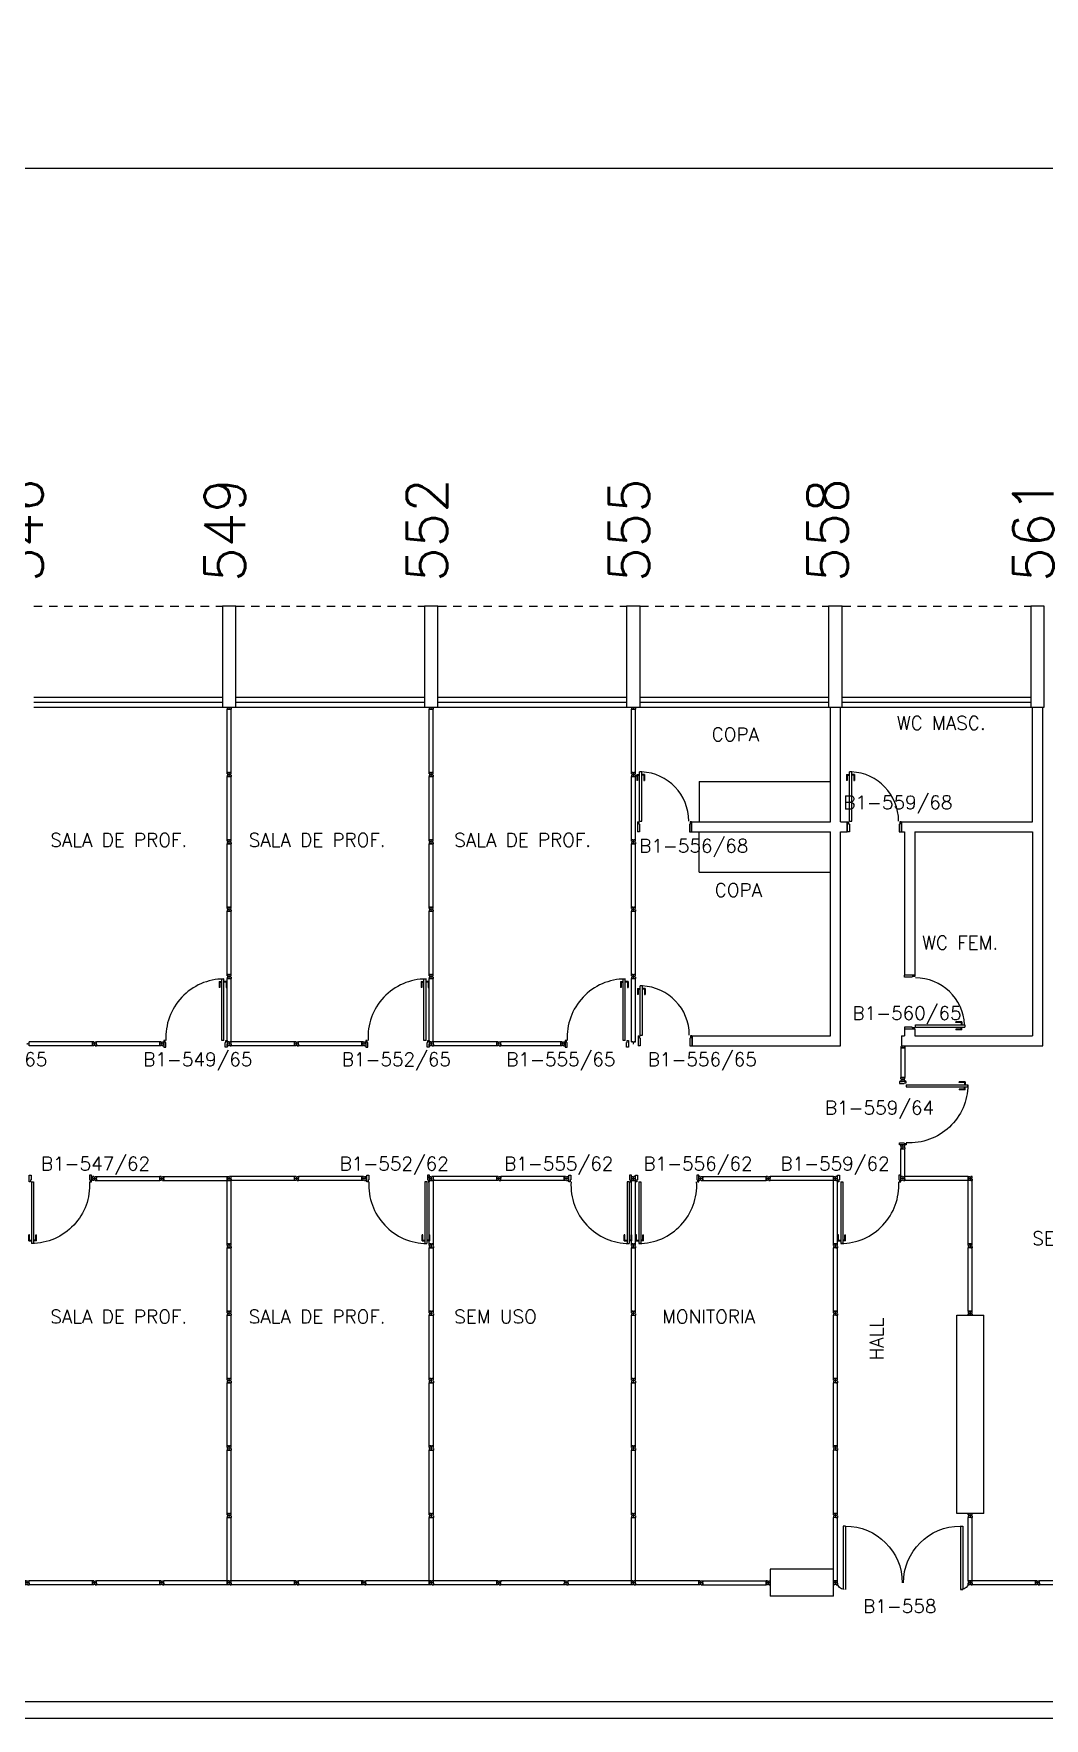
# Model space of a CAD drawing. Header units: millimetres. Extents: x 2308 to 2568, y 1142 to 1238.
# Drawn here: x 2402.63 to 2417.63, y 1211.99 to 1237.01 of the extents above; entities that cross this region are included whole.
import ezdxf

# ---------------------------------------------------------------- set-up
doc = ezdxf.new("R2010")
doc.units = ezdxf.units.MM
doc.linetypes.add('HIDDEN2', pattern=[0.1875, 0.125, -0.0625])
for name, color, linetype in [('ALV', 2, 'Continuous'), ('BANC', 2, 'Continuous'), ('DIV', 2, 'Continuous'), ('ESQ', 1, 'Continuous'), ('ESTR', 3, 'Continuous'), ('NOPILAR1', 2, 'Continuous'), ('PROJ', 1, 'HIDDEN2'), ('TEXTO', 2, 'Continuous'), ('TEXTO-ENDEREÇO', 2, 'Continuous'), ('USO1', 2, 'Continuous')]:
    doc.layers.add(name, color=color, linetype=linetype)
doc.styles.add('1', font='romans.shx')
doc.styles.add('NOPILAR', font='simplex.shx', dxfattribs={"height": 0.6})
doc.styles.add('UNB-100', font='simplex.shx', dxfattribs={"height": 0.2})
doc.styles.add('UNB-100-1', font='simplex.shx', dxfattribs={"height": 0.2})
doc.dimstyles.new('1-600', dxfattribs={"dimtxt": 1.1, "dimasz": 2.5, "dimexe": 2, "dimexo": 4, "dimgap": 0.2, "dimtad": 1, "dimdec": 0, "dimzin": 4, "dimdsep": 46, "dimlunit": 6, "dimtxsty": '1', "dimblk1": 'NONE', "dimblk2": 'NONE', "dimsah": 1, "dimcen": 0, "dimclrd": 2, "dimclre": 2, "dimclrt": 2, "dimadec": 0, "dimazin": 0, "dimtfac": 1, "dimtdec": 0, "dimtmove": 2, "dimatfit": 3, "dimldrblk": 'NONE', "dimfxl": 1, "dimtolj": 1, "dimtzin": 0, "dimarcsym": 0})

# ---------------------------------------------------------------- blocks, each defined once
blk = doc.blocks.new('PDV2D-SLN')
at = {"layer": 'DIV'}
for p, q in [((0.03, 0.05), (0.06, 0.05)), ((0.03, 0.035), (0.03, 0.05)), ((0.03, -0.035), (0.03, 0.035)), ((0.06, 0.05), (0.06, -0.02)), ((0.941, 0.05), (0.941, -0.02)), ((0.971, 0.05), (0.941, 0.05)), ((0.971, 0.035), (0.971, 0.05)), ((0.971, -0.035), (0.971, 0.035)), ((0.03, -0.05), (0.03, -0.035)), ((0.05, -0.05), (0.03, -0.05)), ((0.05, -0.02), (0.06, -0.02)), ((0.05, -0.02), (0.05, -0.05)), ((0.079, -0.05), (0.109, -0.05)), ((0.079, -0.05), (0.079, -0.965)), ((0.109, -0.05), (0.109, -0.965)), ((0.951, -0.02), (0.941, -0.02)), ((0.951, -0.02), (0.951, -0.05)), ((0.951, -0.05), (0.971, -0.05)), ((0.971, -0.05), (0.971, -0.035)), ((0.109, -0.965), (0.079, -0.965))]:
    blk.add_line(p, q, dxfattribs=at)
at = {"layer": 'DIV', "color": 1}
for p, q in [((0.036, -0.925), (0.036, -0.835)), ((0.046, -0.835), (0.036, -0.835)), ((0.036, -0.925), (0.076, -0.925)), ((0.046, -0.915), (0.046, -0.835)), ((0.046, -0.915), (0.076, -0.915)), ((0.141, -0.915), (0.111, -0.915)), ((0.151, -0.925), (0.111, -0.925)), ((0.141, -0.915), (0.141, -0.835)), ((0.141, -0.835), (0.151, -0.835)), ((0.151, -0.925), (0.151, -0.835))]:
    blk.add_line(p, q, dxfattribs=at)
blk.add_arc((0.076, -0.1), 0.864, 270.1564, 3.345, dxfattribs=at)
blk = doc.blocks.new('PDV2E-SLN')
at = {"layer": 'DIV', "color": 1}
for p, q in [((0.023, 0.925), (0.063, 0.925)), ((0.023, 0.925), (0.023, 0.835)), ((0.033, 0.835), (0.023, 0.835)), ((0.033, 0.915), (0.063, 0.915)), ((0.033, 0.915), (0.033, 0.835)), ((0.138, 0.925), (0.097, 0.925)), ((0.128, 0.915), (0.097, 0.915)), ((0.128, 0.915), (0.128, 0.835)), ((0.128, 0.835), (0.137, 0.835)), ((0.138, 0.925), (0.138, 0.835))]:
    blk.add_line(p, q, dxfattribs=at)
at = {"layer": 'DIV'}
for p, q in [((0.065, 0.05), (0.065, 0.965)), ((0.095, 0.965), (0.065, 0.965)), ((0.095, 0.05), (0.095, 0.965)), ((0.049, 0.05), (0.029, 0.05)), ((0.029, 0.05), (0.029, 0.035)), ((0.029, 0.035), (0.029, -0.035)), ((0.049, 0.02), (0.049, 0.05)), ((0.049, 0.02), (0.059, 0.02)), ((0.059, -0.05), (0.059, 0.02)), ((0.065, 0.05), (0.095, 0.05)), ((0.928, -0.05), (0.928, 0.02)), ((0.938, 0.02), (0.928, 0.02)), ((0.938, 0.05), (0.958, 0.05)), ((0.938, 0.02), (0.938, 0.05)), ((0.958, 0.05), (0.958, 0.035)), ((0.958, 0.035), (0.958, -0.035)), ((0.029, -0.035), (0.029, -0.05)), ((0.029, -0.05), (0.059, -0.05)), ((0.958, -0.05), (0.928, -0.05)), ((0.958, -0.035), (0.958, -0.05))]:
    blk.add_line(p, q, dxfattribs=at)
at = {"layer": 'DIV', "color": 1}
blk.add_arc((0.063, 0.1), 0.864, 356.655, 89.8436, dxfattribs=at)
blk = doc.blocks.new('DIVMT-SLN')
for p, q in [((-0.03, 0.03), (-0.03, 0.006)), ((-0.008, 0.03), (-0.03, 0.03)), ((-0.0185, 0.006), (-0.03, 0.006)), ((-0.0185, -0.006), (-0.0185, 0.006)), ((-0.008, 0.03), (-0.008, 0.02)), ((-0.008, 0.02), (0.008, 0.02)), ((-0.0051, 0), (0.0051, 0)), ((0.0051, 0), (-0.0051, 0)), ((-0.0051, 0), (0.0051, 0)), ((0, -0.0051), (0, 0.0051)), ((0, 0.0051), (0, -0.0051)), ((0.008, 0.03), (0.008, 0.02)), ((0.008, 0.03), (0.03, 0.03)), ((0.0205, 0.006), (0.03, 0.006)), ((0.0205, -0.006), (0.0205, 0.006)), ((0.0205, 0.006), (0.0205, -0.006)), ((0.0205, 0.006), (0.03, 0.006)), ((0.97, 0.03), (0.03, 0.03)), ((0.03, 0.006), (0.03, 0.03)), ((0.03, -0.03), (0.03, 0.03)), ((0.03, -0.005), (0.03, 0.005)), ((0.97, -0.03), (0.97, 0.03)), ((0.97, 0.03), (0.97, 0.009)), ((0.97, 0.009), (0.97, 0.027)), ((0.9795, 0.006), (0.97, 0.006)), ((0.97, -0.005), (0.97, 0.005)), ((0.9795, 0.006), (0.9795, -0.006)), ((1.0051, 0), (0.9949, 0)), ((1, 0.0051), (1, -0.0051)), ((-0.0185, -0.006), (-0.03, -0.006)), ((-0.03, -0.03), (-0.03, -0.006)), ((-0.008, -0.03), (-0.03, -0.03)), ((-0.008, -0.03), (-0.008, -0.02)), ((-0.008, -0.02), (0.008, -0.02)), ((0.008, -0.03), (0.008, -0.02)), ((0.008, -0.03), (0.03, -0.03)), ((0.0205, -0.006), (0.03, -0.006)), ((0.0205, -0.006), (0.03, -0.006)), ((0.03, -0.006), (0.03, -0.03)), ((0.97, -0.03), (0.03, -0.03)), ((0.9795, -0.006), (0.97, -0.006)), ((0.97, -0.009), (0.97, -0.027))]:
    blk.add_line(p, q)
blk = doc.blocks.new('DIV-SLN')
for p, q in [((-0.0051, 0), (0.0051, 0)), ((0, -0.0051), (0, 0.0051)), ((0.0205, 0.006), (0.03, 0.006)), ((0.0205, -0.006), (0.0205, 0.006)), ((0.03, 0.03), (0.97, 0.03)), ((0.03, 0.03), (0.03, -0.03)), ((0.03, 0.009), (0.03, 0.027)), ((0.03, 0.005), (0.03, -0.005)), ((0.97, 0.03), (0.97, -0.03)), ((0.9795, 0.006), (0.97, 0.006)), ((0.97, 0.005), (0.97, -0.005)), ((0.9795, -0.006), (0.9795, 0.006)), ((1.0051, 0), (0.9949, 0)), ((0.9949, 0), (1.0051, 0)), ((1, -0.0051), (1, 0.0051)), ((0.0205, -0.006), (0.03, -0.006)), ((0.03, -0.03), (0.03, -0.009)), ((0.03, -0.009), (0.03, -0.027)), ((0.03, -0.03), (0.97, -0.03)), ((0.9795, -0.006), (0.97, -0.006))]:
    blk.add_line(p, q)
blk = doc.blocks.new('DIVINI-SLN')
for p, q in [((-0.005, 0), (0.005, 0)), ((0.008, 0.02), (0, 0.02)), ((0, 0.001), (0, 0.02)), ((0, -0.005), (0, 0.005)), ((0, -0.02), (0, 0.001)), ((0.008, 0.03), (0.03, 0.03)), ((0.008, 0.03), (0.008, 0.02)), ((0.02, 0.006), (0.03, 0.006)), ((0.02, 0.006), (0.02, -0.006)), ((0.02, -0.004), (0.02, 0.004)), ((0.023, 0.006), (0.027, 0.006)), ((0.97, 0.03), (0.03, 0.03)), ((0.03, -0.03), (0.03, 0.03)), ((0.03, 0.009), (0.03, 0.027)), ((0.03, -0.005), (0.03, 0.005)), ((0.97, 0.03), (0.97, 0.009)), ((0.97, -0.03), (0.97, 0.03)), ((0.97, 0.009), (0.97, 0.027)), ((0.98, 0.006), (0.97, 0.006)), ((0.97, -0.005), (0.97, 0.005)), ((0.98, 0.006), (0.98, -0.006)), ((0.99, 0), (1.008, 0)), ((0.999, 0.006), (0.999, -0.006)), ((0, -0.02), (0.008, -0.02)), ((0.008, -0.03), (0.008, -0.02)), ((0.008, -0.03), (0.03, -0.03)), ((0.02, -0.006), (0.03, -0.006)), ((0.023, -0.006), (0.027, -0.006)), ((0.03, -0.009), (0.03, -0.027)), ((0.97, -0.03), (0.03, -0.03)), ((0.98, -0.006), (0.97, -0.006)), ((0.97, -0.009), (0.97, -0.027))]:
    blk.add_line(p, q)
blk = doc.blocks.new('MTT-SLN')
for p, q in [((-0.008, 0.03), (-0.03, 0.03)), ((-0.03, 0.03), (-0.03, 0.006)), ((-0.0185, 0.006), (-0.03, 0.006)), ((-0.0185, -0.006), (-0.0185, 0.006)), ((-0.008, 0.03), (-0.008, 0.02)), ((-0.008, 0.02), (0.008, 0.02)), ((-0.0051, 0), (0.0051, 0)), ((0, -0.0051), (0, 0.0051)), ((0.008, 0.03), (0.03, 0.03)), ((0.008, 0.03), (0.008, 0.02)), ((0.0205, -0.006), (0.0205, 0.006)), ((0.0205, 0.006), (0.03, 0.006)), ((0.03, 0.006), (0.03, 0.03)), ((-0.03, -0.03), (-0.03, -0.006)), ((-0.0185, -0.006), (-0.03, -0.006)), ((-0.008, -0.03), (-0.03, -0.03)), ((-0.008, -0.02), (0.008, -0.02)), ((-0.008, -0.03), (-0.008, -0.02)), ((0.008, -0.03), (0.008, -0.02)), ((0.008, -0.03), (0.03, -0.03)), ((0.0205, -0.006), (0.03, -0.006)), ((0.03, -0.006), (0.03, -0.03))]:
    blk.add_line(p, q)
blk = doc.blocks.new('PD80-SLN')
at = {"color": 1}
for p, q in [((-0.777, 0.01), (-0.777, -0.03)), ((-0.777, 0.01), (-0.687, 0.01)), ((-0.687, 0), (-0.687, 0.01)), ((-0.777, -0.105), (-0.777, -0.065)), ((-0.777, -0.105), (-0.687, -0.105)), ((-0.767, 0), (-0.767, -0.03)), ((-0.767, 0), (-0.687, 0)), ((-0.767, -0.095), (-0.767, -0.065)), ((-0.767, -0.095), (-0.687, -0.095)), ((-0.687, -0.095), (-0.687, -0.105))]:
    blk.add_line(p, q, dxfattribs=at)
at = {"color": 2}
for p, q in [((-0.075, 0), (0.075, 0)), ((-0.075, 0), (-0.075, -0.02)), ((0.075, -0.03), (0.075, 0)), ((-0.817, -0.065), (-0.817, -0.03)), ((-0.085, -0.03), (-0.817, -0.03)), ((-0.085, -0.065), (-0.817, -0.065)), ((-0.085, -0.03), (-0.085, -0.065)), ((-0.075, -0.02), (-0.04, -0.02)), ((-0.04, -0.03), (-0.04, -0.02)), ((-0.04, -0.03), (0.075, -0.03)), ((-0.075, -0.781), (-0.04, -0.781)), ((-0.075, -0.801), (-0.075, -0.781)), ((-0.075, -0.801), (0.075, -0.801)), ((-0.075, -0.802), (0.075, -0.802)), ((-0.04, -0.771), (0.075, -0.771)), ((-0.04, -0.771), (-0.04, -0.781)), ((0.075, -0.771), (0.075, -0.801))]:
    blk.add_line(p, q, dxfattribs=at)
at = {"color": 1}
blk.add_arc((-0.085, -0.03), 0.731, 182.6571, 270, dxfattribs=at)
blk = doc.blocks.new('MTINI-SLN')
for p, q in [((-0.03, 0.008), (-0.03, 0.03)), ((0.03, 0.03), (-0.03, 0.03)), ((-0.03, 0.008), (-0.02, 0.008)), ((-0.009, 0.03), (-0.027, 0.03)), ((-0.02, 0.008), (-0.02, 0)), ((-0.001, 0), (-0.02, 0)), ((-0.006, 0.02), (-0.006, 0.03)), ((-0.006, 0.023), (-0.006, 0.027)), ((-0.006, 0.02), (0.006, 0.02)), ((0.005, 0.03), (-0.005, 0.03)), ((0.005, 0), (-0.005, 0)), ((0.004, 0.02), (-0.004, 0.02)), ((0.02, 0), (-0.001, 0)), ((0, -0.005), (0, 0.005)), ((0.006, 0.02), (0.006, 0.03)), ((0.006, 0.023), (0.006, 0.027)), ((0.009, 0.03), (0.027, 0.03)), ((0.03, 0.008), (0.02, 0.008)), ((0.02, 0), (0.02, 0.008)), ((0.03, 0.008), (0.03, 0.03))]:
    blk.add_line(p, q)
blk = doc.blocks.new('PE80-SLN')
at = {"color": 2}
for p, q in [((0.075, 0), (-0.075, 0)), ((-0.075, -0.03), (-0.075, 0)), ((0.075, 0), (0.075, -0.02)), ((0.04, -0.03), (-0.075, -0.03)), ((0.075, -0.02), (0.04, -0.02)), ((0.04, -0.03), (0.04, -0.02)), ((0.085, -0.03), (0.817, -0.03)), ((0.085, -0.03), (0.085, -0.065)), ((0.085, -0.065), (0.817, -0.065)), ((0.817, -0.065), (0.817, -0.03)), ((0.04, -0.771), (-0.075, -0.771)), ((-0.075, -0.771), (-0.075, -0.801)), ((0.075, -0.801), (-0.075, -0.801)), ((0.075, -0.802), (-0.075, -0.802)), ((0.04, -0.771), (0.04, -0.781)), ((0.075, -0.781), (0.04, -0.781)), ((0.075, -0.801), (0.075, -0.781))]:
    blk.add_line(p, q, dxfattribs=at)
at = {"color": 1}
for p, q in [((0.777, 0.01), (0.687, 0.01)), ((0.687, 0), (0.687, 0.01)), ((0.777, 0.01), (0.777, -0.03)), ((0.767, 0), (0.687, 0)), ((0.767, -0.095), (0.687, -0.095)), ((0.687, -0.095), (0.687, -0.105)), ((0.777, -0.105), (0.687, -0.105)), ((0.767, 0), (0.767, -0.03)), ((0.767, -0.095), (0.767, -0.065)), ((0.777, -0.105), (0.777, -0.065))]:
    blk.add_line(p, q, dxfattribs=at)
blk.add_arc((0.085, -0.03), 0.731, 270, 357.3429, dxfattribs=at)
blk = doc.blocks.new('*D77')
at = {"layer": 'USO1', "color": 2, "lineweight": -2, "transparency": 16777216}
for p, q in [((2354.426, 1232.506), (2354.426, 1237.006)), ((2420.429, 1232.506), (2420.429, 1237.006)), ((2420.429, 1235.006), (2354.426, 1235.006))]:
    blk.add_line(p, q, dxfattribs=at)
at = {"layer": 'USO1', "color": 2, "transparency": 16777216, "insert": (2387.427, 1235.756), "char_height": 1.1, "attachment_point": 5, "style": '1'}
blk.add_mtext('\\A1;Economia', dxfattribs=at)
blk = doc.blocks.new('_NONE')
at = {"color": 0, "linetype": 'ByBlock'}
blk.add_circle((0, 0), 0.25, dxfattribs=at)
blk = doc.blocks.new('PDVDP-SLN')
for p, q in [((0.112, 0.84), (0.112, -0.1)), ((0.147, 0.84), (0.112, 0.84)), ((0.147, 0.84), (0.147, -0.1)), ((1.853, 0.84), (1.888, 0.84)), ((1.853, 0.84), (1.853, -0.1)), ((1.888, 0.84), (1.888, -0.1)), ((0.009, 0), (-0.009, 0)), ((0, -0.012), (0, 0.01)), ((0.147, -0.1), (0.112, -0.1))]:
    blk.add_line(p, q)
for centre, radius, start, end in [((0.148, -0.002), 0.843, 0, 90), ((1.853, -0.002), 0.843, 90, 180), ((0.131, 0), 0.101, 180, 270), ((1.87, 0), 0.101, 270, 0)]:
    blk.add_arc(centre, radius, start, end)

msp = doc.modelspace()

# ---------------------------------------------------------------- linework, layer by layer
at = {"layer": 'ALV'}
for p, q in [((2414.456, 1225.306), (2414.456, 1227.006)), ((2414.606, 1225.306), (2414.606, 1227.006)), ((2417.456, 1225.306), (2417.456, 1227.006)), ((2417.606, 1221.978), (2417.606, 1227.006)), ((2412.393, 1225.306), (2414.456, 1225.306)), ((2412.393, 1225.156), (2412.393, 1225.306)), ((2412.393, 1225.156), (2414.456, 1225.156)), ((2414.456, 1222.128), (2414.456, 1225.156)), ((2414.606, 1225.306), (2414.706, 1225.306)), ((2414.606, 1221.978), (2414.606, 1225.156)), ((2414.606, 1225.156), (2414.706, 1225.156)), ((2414.706, 1225.156), (2414.706, 1225.306)), ((2415.508, 1225.306), (2417.456, 1225.306)), ((2415.508, 1225.156), (2415.508, 1225.306)), ((2415.508, 1225.156), (2415.556, 1225.156)), ((2415.556, 1225.156), (2415.556, 1223.029)), ((2415.706, 1225.156), (2417.456, 1225.156)), ((2415.706, 1225.156), (2415.706, 1223.029)), ((2417.456, 1225.156), (2417.456, 1222.128)), ((2415.706, 1223.029), (2415.556, 1223.029)), ((2412.401, 1222.128), (2414.456, 1222.128)), ((2412.401, 1221.978), (2412.401, 1222.128)), ((2415.508, 1222.128), (2415.508, 1221.978)), ((2415.508, 1222.128), (2415.556, 1222.128)), ((2415.556, 1222.228), (2415.556, 1222.128)), ((2415.706, 1222.228), (2415.556, 1222.228)), ((2415.706, 1222.228), (2415.706, 1222.128)), ((2415.706, 1222.128), (2417.456, 1222.128)), ((2412.401, 1221.978), (2414.606, 1221.978)), ((2415.508, 1221.978), (2417.606, 1221.978)), ((2324.472, 1212.245), (2546.431, 1212.245)), ((2324.472, 1211.995), (2546.481, 1211.995))]:
    msp.add_line(p, q, dxfattribs=at)
at = {"layer": 'BANC'}
for p, q in [((2412.508, 1225.906), (2412.508, 1225.306)), ((2412.508, 1225.906), (2414.456, 1225.906)), ((2412.508, 1224.556), (2412.508, 1225.156)), ((2412.508, 1224.556), (2414.456, 1224.556))]:
    msp.add_line(p, q, dxfattribs=at)
at = {"layer": 'DIV'}
for p, q in [((2409.536, 1222.008), (2409.526, 1222.008)), ((2409.526, 1222.008), (2409.536, 1222.008)), ((2409.531, 1222.013), (2409.531, 1222.002)), ((2409.552, 1222.014), (2409.552, 1222.002)), ((2409.552, 1222.014), (2409.561, 1222.014)), ((2409.552, 1222.002), (2409.561, 1222.002)), ((2410.453, 1222.038), (2409.561, 1222.038)), ((2409.561, 1221.978), (2409.561, 1222.038)), ((2409.561, 1222.003), (2409.561, 1222.013)), ((2410.453, 1221.978), (2409.561, 1221.978)), ((2410.453, 1221.978), (2410.453, 1222.038)), ((2410.453, 1222.038), (2410.453, 1222.017)), ((2410.453, 1222.017), (2410.453, 1222.035)), ((2410.463, 1222.014), (2410.453, 1222.014)), ((2410.453, 1222.003), (2410.453, 1222.013)), ((2410.463, 1222.002), (2410.453, 1222.002)), ((2410.453, 1221.999), (2410.453, 1221.981)), ((2410.463, 1222.014), (2410.463, 1222.002)), ((2410.488, 1222.008), (2410.478, 1222.008)), ((2410.483, 1222.013), (2410.483, 1222.002)), ((2415.501, 1221.948), (2415.522, 1221.948)), ((2415.561, 1221.948), (2415.501, 1221.948)), ((2415.501, 1221.948), (2415.501, 1221.509)), ((2415.522, 1221.948), (2415.504, 1221.948)), ((2415.525, 1221.957), (2415.525, 1221.948)), ((2415.525, 1221.957), (2415.537, 1221.957)), ((2415.526, 1221.978), (2415.536, 1221.978)), ((2415.536, 1221.948), (2415.526, 1221.948)), ((2415.531, 1221.983), (2415.531, 1221.973)), ((2415.537, 1221.957), (2415.537, 1221.948)), ((2415.54, 1221.948), (2415.558, 1221.948)), ((2415.561, 1221.948), (2415.561, 1221.509)), ((2415.561, 1221.509), (2415.501, 1221.509)), ((2415.501, 1221.487), (2415.501, 1221.509)), ((2415.525, 1221.509), (2415.501, 1221.509)), ((2415.501, 1221.487), (2415.511, 1221.487)), ((2415.501, 1221.471), (2415.501, 1221.449)), ((2415.501, 1221.471), (2415.511, 1221.471)), ((2415.501, 1221.449), (2415.525, 1221.449)), ((2415.511, 1221.471), (2415.511, 1221.487)), ((2415.525, 1221.499), (2415.525, 1221.509)), ((2415.525, 1221.499), (2415.525, 1221.509)), ((2415.525, 1221.499), (2415.537, 1221.499)), ((2415.537, 1221.499), (2415.525, 1221.499)), ((2415.537, 1221.46), (2415.525, 1221.46)), ((2415.525, 1221.46), (2415.525, 1221.449)), ((2415.536, 1221.509), (2415.526, 1221.509)), ((2415.526, 1221.479), (2415.536, 1221.479)), ((2415.536, 1221.479), (2415.526, 1221.479)), ((2415.531, 1221.474), (2415.531, 1221.484)), ((2415.531, 1221.484), (2415.531, 1221.474)), ((2415.531, 1221.474), (2415.531, 1221.484)), ((2415.537, 1221.499), (2415.537, 1221.509)), ((2415.537, 1221.499), (2415.537, 1221.509)), ((2415.537, 1221.509), (2415.561, 1221.509)), ((2415.537, 1221.46), (2415.537, 1221.449)), ((2415.561, 1221.449), (2415.537, 1221.449)), ((2415.551, 1221.471), (2415.551, 1221.487)), ((2415.561, 1221.487), (2415.551, 1221.487)), ((2415.561, 1221.471), (2415.551, 1221.471)), ((2415.561, 1221.487), (2415.561, 1221.509)), ((2415.561, 1221.471), (2415.561, 1221.449)), ((2415.501, 1220.486), (2415.501, 1220.508)), ((2415.501, 1220.508), (2415.525, 1220.508)), ((2415.501, 1220.486), (2415.511, 1220.486)), ((2415.501, 1220.47), (2415.511, 1220.47)), ((2415.501, 1220.47), (2415.501, 1220.448)), ((2415.501, 1220.038), (2415.501, 1220.448)), ((2415.525, 1220.448), (2415.501, 1220.448)), ((2415.501, 1220.448), (2415.561, 1220.448)), ((2415.511, 1220.486), (2415.511, 1220.47)), ((2415.525, 1220.496), (2415.525, 1220.508)), ((2415.525, 1220.496), (2415.537, 1220.496)), ((2415.525, 1220.457), (2415.537, 1220.457)), ((2415.525, 1220.457), (2415.525, 1220.448)), ((2415.537, 1220.457), (2415.525, 1220.457)), ((2415.525, 1220.457), (2415.525, 1220.448)), ((2415.526, 1220.478), (2415.536, 1220.478)), ((2415.536, 1220.478), (2415.526, 1220.478)), ((2415.526, 1220.448), (2415.536, 1220.448)), ((2415.531, 1220.483), (2415.531, 1220.472)), ((2415.531, 1220.472), (2415.531, 1220.483)), ((2415.531, 1220.483), (2415.531, 1220.472)), ((2415.537, 1220.496), (2415.537, 1220.508)), ((2415.561, 1220.508), (2415.537, 1220.508)), ((2415.537, 1220.457), (2415.537, 1220.448)), ((2415.537, 1220.457), (2415.537, 1220.448)), ((2415.537, 1220.448), (2415.561, 1220.448)), ((2415.561, 1220.486), (2415.551, 1220.486)), ((2415.551, 1220.486), (2415.551, 1220.47)), ((2415.561, 1220.47), (2415.551, 1220.47)), ((2415.561, 1220.486), (2415.561, 1220.508)), ((2415.561, 1220.47), (2415.561, 1220.448)), ((2415.561, 1220.038), (2415.561, 1220.448)), ((2416.331, 1217.978), (2416.731, 1217.978)), ((2416.331, 1215.038), (2416.331, 1217.978)), ((2416.731, 1215.038), (2416.731, 1217.978)), ((2416.731, 1215.038), (2416.331, 1215.038)), ((2413.561, 1214.208), (2413.561, 1213.808)), ((2414.501, 1214.208), (2413.561, 1214.208)), ((2414.501, 1213.808), (2414.501, 1214.208)), ((2410.501, 1214.038), (2409.561, 1214.038)), ((2410.501, 1213.978), (2409.561, 1213.978)), ((2414.501, 1213.808), (2413.561, 1213.808)), ((2414.523, 1214.038), (2414.501, 1214.038)), ((2414.501, 1214.038), (2414.501, 1214.014)), ((2414.513, 1214.014), (2414.501, 1214.014)), ((2414.501, 1213.978), (2414.501, 1214.002)), ((2414.513, 1214.002), (2414.501, 1214.002)), ((2414.523, 1213.978), (2414.501, 1213.978)), ((2414.513, 1214.002), (2414.513, 1214.014)), ((2414.523, 1214.038), (2414.523, 1214.028)), ((2414.523, 1214.028), (2414.539, 1214.028)), ((2414.523, 1213.988), (2414.539, 1213.988)), ((2414.523, 1213.978), (2414.523, 1213.988)), ((2414.526, 1214.008), (2414.536, 1214.008)), ((2414.536, 1214.008), (2414.526, 1214.008)), ((2414.526, 1214.008), (2414.536, 1214.008)), ((2414.531, 1214.013), (2414.531, 1214.002)), ((2414.531, 1214.002), (2414.531, 1214.013)), ((2414.539, 1214.038), (2414.561, 1214.038)), ((2414.539, 1214.038), (2414.539, 1214.028)), ((2414.539, 1213.978), (2414.539, 1213.988)), ((2414.539, 1213.978), (2414.561, 1213.978)), ((2414.552, 1214.014), (2414.561, 1214.014)), ((2414.552, 1214.014), (2414.552, 1214.002)), ((2414.552, 1214.002), (2414.552, 1214.014)), ((2414.552, 1214.014), (2414.561, 1214.014)), ((2414.552, 1214.002), (2414.561, 1214.002)), ((2414.552, 1214.002), (2414.561, 1214.002)), ((2414.561, 1213.978), (2414.561, 1214.038)), ((2414.561, 1214.014), (2414.561, 1214.038)), ((2414.561, 1214.003), (2414.561, 1214.013)), ((2414.561, 1214.002), (2414.561, 1213.978))]:
    msp.add_line(p, q, dxfattribs=at)
at = {"layer": 'ESQ'}
for p, q in [((2402.631, 1227.156), (2405.433, 1227.156)), ((2402.631, 1227.081), (2405.433, 1227.081)), ((2405.631, 1227.156), (2408.433, 1227.156)), ((2405.631, 1227.081), (2408.433, 1227.081)), ((2408.631, 1227.156), (2411.433, 1227.156)), ((2408.631, 1227.081), (2411.433, 1227.081)), ((2411.631, 1227.156), (2414.433, 1227.156)), ((2411.631, 1227.081), (2414.433, 1227.081)), ((2414.631, 1227.156), (2417.433, 1227.156)), ((2414.631, 1227.081), (2417.433, 1227.081)), ((2402.631, 1227.006), (2405.433, 1227.006)), ((2405.631, 1227.006), (2408.433, 1227.006)), ((2408.631, 1227.006), (2411.433, 1227.006)), ((2411.631, 1227.006), (2414.433, 1227.006)), ((2414.631, 1227.006), (2417.433, 1227.006))]:
    msp.add_line(p, q, dxfattribs=at)
at = {"layer": 'ESTR'}
for points in [[(2405.629, 1227.006), (2405.629, 1228.506), (2405.429, 1228.506), (2405.429, 1227.006)], [(2408.629, 1227.006), (2408.629, 1228.506), (2408.429, 1228.506), (2408.429, 1227.006)], [(2411.629, 1227.006), (2411.629, 1228.506), (2411.429, 1228.506), (2411.429, 1227.006)], [(2414.629, 1227.006), (2414.629, 1228.506), (2414.429, 1228.506), (2414.429, 1227.006)], [(2417.629, 1227.006), (2417.629, 1228.506), (2417.429, 1228.506), (2417.429, 1227.006)]]:
    msp.add_lwpolyline(points, close=True, dxfattribs=at)
at = {"layer": 'PROJ'}
for p, q in [((2402.631, 1228.506), (2405.431, 1228.506)), ((2405.631, 1228.506), (2408.431, 1228.506)), ((2408.631, 1228.506), (2411.431, 1228.506)), ((2411.631, 1228.506), (2414.431, 1228.506)), ((2414.631, 1228.506), (2417.431, 1228.506))]:
    msp.add_line(p, q, dxfattribs=at)

# ---------------------------------------------------------------- block references
for p in [(2411.531, 1220.008), (2414.53, 1220.008)]:
    msp.add_blockref('PDV2D-SLN', p)
at = {"layer": 'DIV'}
for name, p, rotation in [('DIVINI-SLN', (2405.53, 1227.006), 270), ('DIVINI-SLN', (2408.53, 1227.006), 270), ('DIVINI-SLN', (2411.531, 1227.006), 270), ('DIVMT-SLN', (2405.53, 1226.008), 270), ('DIVMT-SLN', (2408.53, 1226.008), 270), ('DIVMT-SLN', (2411.531, 1226.008), 270), ('PE80-SLN', (2411.591, 1225.231), 90), ('DIVMT-SLN', (2405.53, 1225.008), 270), ('DIVMT-SLN', (2408.53, 1225.008), 270), ('DIVMT-SLN', (2411.531, 1225.008), 270), ('DIVMT-SLN', (2405.53, 1224.008), 270), ('DIVMT-SLN', (2408.53, 1224.008), 270), ('DIVMT-SLN', (2411.531, 1224.008), 270), ('PDV2D-SLN', (2405.531, 1222.008), 180), ('DIVMT-SLN', (2405.53, 1223.008), 270), ('PDV2D-SLN', (2408.531, 1222.008), 180), ('DIVMT-SLN', (2408.53, 1223.008), 270), ('PDV2D-SLN', (2411.488, 1222.008), 180), ('DIVMT-SLN', (2411.531, 1223.008), 270), ('PE80-SLN', (2411.599, 1222.053), 90), ('DIV-SLN', (2403.531, 1222.008), 180), ('DIV-SLN', (2404.531, 1222.008), 180), ('DIV-SLN', (2406.531, 1222.008), 180), ('DIV-SLN', (2407.531, 1222.008), 180), ('DIV-SLN', (2409.531, 1222.008), 180), ('MTINI-SLN', (2415.531, 1221.978), 180), ('DIVMT-SLN', (2405.531, 1220.008), 270), ('DIV-SLN', (2406.531, 1220.008), 180), ('DIV-SLN', (2407.531, 1220.008), 180), ('PDV2E-SLN', (2408.531, 1220.008), 180), ('DIVMT-SLN', (2408.531, 1220.008), 270), ('DIV-SLN', (2409.531, 1220.008), 180), ('DIV-SLN', (2410.531, 1220.008), 180), ('PDV2E-SLN', (2411.531, 1220.008), 180), ('DIVMT-SLN', (2411.531, 1220.008), 270), ('DIV-SLN', (2414.531, 1220.008), 180), ('DIV-SLN', (2416.531, 1220.008), 180), ('DIVMT-SLN', (2405.531, 1219.008), 270), ('DIVMT-SLN', (2408.531, 1219.008), 270), ('DIVMT-SLN', (2411.531, 1219.008), 270), ('DIVMT-SLN', (2405.531, 1218.008), 270), ('DIVMT-SLN', (2408.531, 1218.008), 270), ('DIVMT-SLN', (2411.531, 1218.008), 270), ('DIVMT-SLN', (2405.531, 1217.008), 270), ('DIVMT-SLN', (2408.531, 1217.008), 270), ('DIVMT-SLN', (2411.531, 1217.008), 270), ('DIVMT-SLN', (2405.531, 1216.008), 270), ('DIVMT-SLN', (2408.531, 1216.008), 270), ('DIVMT-SLN', (2411.531, 1216.008), 270), ('DIVMT-SLN', (2405.531, 1215.008), 270), ('DIVMT-SLN', (2408.531, 1215.008), 270), ('DIVMT-SLN', (2411.531, 1215.008), 270)]:
    msp.add_blockref(name, p, dxfattribs=dict(at, rotation=rotation))
for name, p in [('MTT-SLN', (2403.531, 1222.008)), ('MTT-SLN', (2404.531, 1222.008)), ('MTT-SLN', (2405.531, 1222.008)), ('MTT-SLN', (2406.531, 1222.008)), ('MTT-SLN', (2407.531, 1222.008)), ('MTT-SLN', (2408.531, 1222.008)), ('MTT-SLN', (2408.531, 1222.008)), ('MTT-SLN', (2409.531, 1222.008)), ('MTT-SLN', (2410.483, 1222.008)), ('MTT-SLN', (2407.531, 1220.008)), ('MTT-SLN', (2410.531, 1220.008)), ('MTT-SLN', (2415.531, 1220.008)), ('MTT-SLN', (2416.531, 1218.008)), ('DIVMT-SLN', (2402.531, 1214.008)), ('DIVMT-SLN', (2403.531, 1214.008)), ('DIVMT-SLN', (2404.531, 1214.008)), ('DIVMT-SLN', (2405.531, 1214.008)), ('DIVMT-SLN', (2406.531, 1214.008)), ('DIVMT-SLN', (2407.531, 1214.008)), ('DIVMT-SLN', (2408.531, 1214.008)), ('DIVMT-SLN', (2410.531, 1214.008)), ('DIVMT-SLN', (2411.531, 1214.008)), ('DIVMT-SLN', (2416.531, 1214.008)), ('DIVMT-SLN', (2417.531, 1214.008))]:
    msp.add_blockref(name, p, dxfattribs=at)
at = {"layer": 'DIV', "xscale": -1}
for name, p, rotation in [('PDV2D-SLN', (2415.531, 1221.479), 90), ('PDV2E-SLN', (2402.531, 1220.008), 180), ('DIV-SLN', (2403.531, 1220.008), 180), ('DIV-SLN', (2404.531, 1220.008), 180), ('DIV-SLN', (2412.531, 1220.008), 180), ('DIVMT-SLN', (2414.531, 1220.008), 90), ('DIVMT-SLN', (2416.531, 1220.008), 90), ('DIVMT-SLN', (2414.531, 1219.008), 90), ('DIVMT-SLN', (2416.531, 1219.008), 90), ('DIVMT-SLN', (2414.531, 1218.008), 90), ('DIVMT-SLN', (2414.531, 1217.008), 90), ('DIVMT-SLN', (2414.531, 1216.008), 90), ('DIVMT-SLN', (2414.531, 1215.008), 90), ('DIVMT-SLN', (2416.531, 1215.008), 90)]:
    msp.add_blockref(name, p, dxfattribs=dict(at, rotation=rotation))
for name, p in [('MTT-SLN', (2403.531, 1220.008)), ('MTT-SLN', (2404.531, 1220.008)), ('MTT-SLN', (2406.531, 1220.008)), ('MTT-SLN', (2409.531, 1220.008)), ('MTT-SLN', (2412.531, 1220.008)), ('MTT-SLN', (2413.531, 1220.008)), ('PDVDP-SLN', (2416.531, 1214.008)), ('MTT-SLN', (2409.531, 1214.008)), ('MTT-SLN', (2412.531, 1214.008)), ('DIVMT-SLN', (2413.531, 1214.008))]:
    msp.add_blockref(name, p, dxfattribs=at)
at = {"layer": 'ESQ'}
for name, p, rotation in [('PE80-SLN', (2414.706, 1225.231), 90), ('PD80-SLN', (2415.631, 1222.228), 180)]:
    msp.add_blockref(name, p, dxfattribs=dict(at, rotation=rotation))

# ---------------------------------------------------------------- texts
at = {"layer": 'NOPILAR1', "style": 'NOPILAR'}
for s, p in [('546', (2402.766, 1228.864)), ('546', (2402.766, 1228.864)), ('552', (2408.766, 1228.864)), ('552', (2408.766, 1228.864)), ('555', (2411.766, 1228.864)), ('555', (2411.766, 1228.864)), ('558', (2414.716, 1228.864)), ('558', (2414.716, 1228.864)), ('549', (2405.766, 1228.864)), ('549', (2405.766, 1228.864)), ('561', (2417.766, 1228.864)), ('561', (2417.766, 1228.864))]:
    msp.add_text(s, height=0.6, rotation=90, dxfattribs=at).set_placement(p)
at = {"layer": 'TEXTO', "linetype": 'Continuous', "style": 'UNB-100'}
for s, p in [('WC MASC.', (2415.44, 1226.672)), ('COPA', (2412.692, 1226.502)), ('SALA DE PROF.', (2402.875, 1224.936)), ('SALA DE PROF.', (2405.82, 1224.936)), ('SALA DE PROF.', (2408.871, 1224.936)), ('COPA', (2412.738, 1224.191)), ('WC FEM.', (2415.815, 1223.41)), ('SECRETARIA', (2417.452, 1219.02)), ('SALA DE PROF.', (2402.875, 1217.859)), ('SALA DE PROF.', (2405.82, 1217.859)), ('SEM USO', (2408.871, 1217.859)), ('MONITORIA', (2411.956, 1217.859))]:
    msp.add_text(s, height=0.2, dxfattribs=at).set_placement(p)
msp.add_text('HALL', height=0.2, rotation=90, dxfattribs=at).set_placement((2415.242, 1217.31))
at = {"layer": 'TEXTO-ENDEREÇO', "style": 'UNB-100-1'}
for s, p in [('B1-559/68', (2414.646, 1225.493)), ('B1-556/68', (2411.617, 1224.848)), ('B1-560/65', (2414.782, 1222.365)), ('B1-546/65', (2401.211, 1221.678)), ('B1-549/65', (2404.255, 1221.678)), ('B1-552/65', (2407.202, 1221.678)), ('B1-555/65', (2409.644, 1221.678)), ('B1-556/65', (2411.743, 1221.678)), ('B1-559/64', (2414.374, 1220.96)), ('B1-547/62', (2402.736, 1220.13)), ('B1-552/62', (2407.17, 1220.13)), ('B1-555/62', (2409.612, 1220.13)), ('B1-556/62', (2411.679, 1220.13)), ('B1-559/62', (2413.713, 1220.13)), ('B1-558', (2414.941, 1213.559))]:
    msp.add_text(s, height=0.2, dxfattribs=at).set_placement(p)

# ---------------------------------------------------------------- dimensions: what is measured, and where the dimension line sits
at = {"layer": 'USO1'}
dim = msp.add_aligned_dim(p1=(2420.429, 1228.506), p2=(2354.426, 1228.506), distance=-6.5, text='Economia', dimstyle='1-600', dxfattribs=at)
dim.commit()
dim.dimension.update_dxf_attribs({"geometry": '*D77', "text_midpoint": (2387.427, 1235.756)})

doc.saveas('drawing.dxf')
